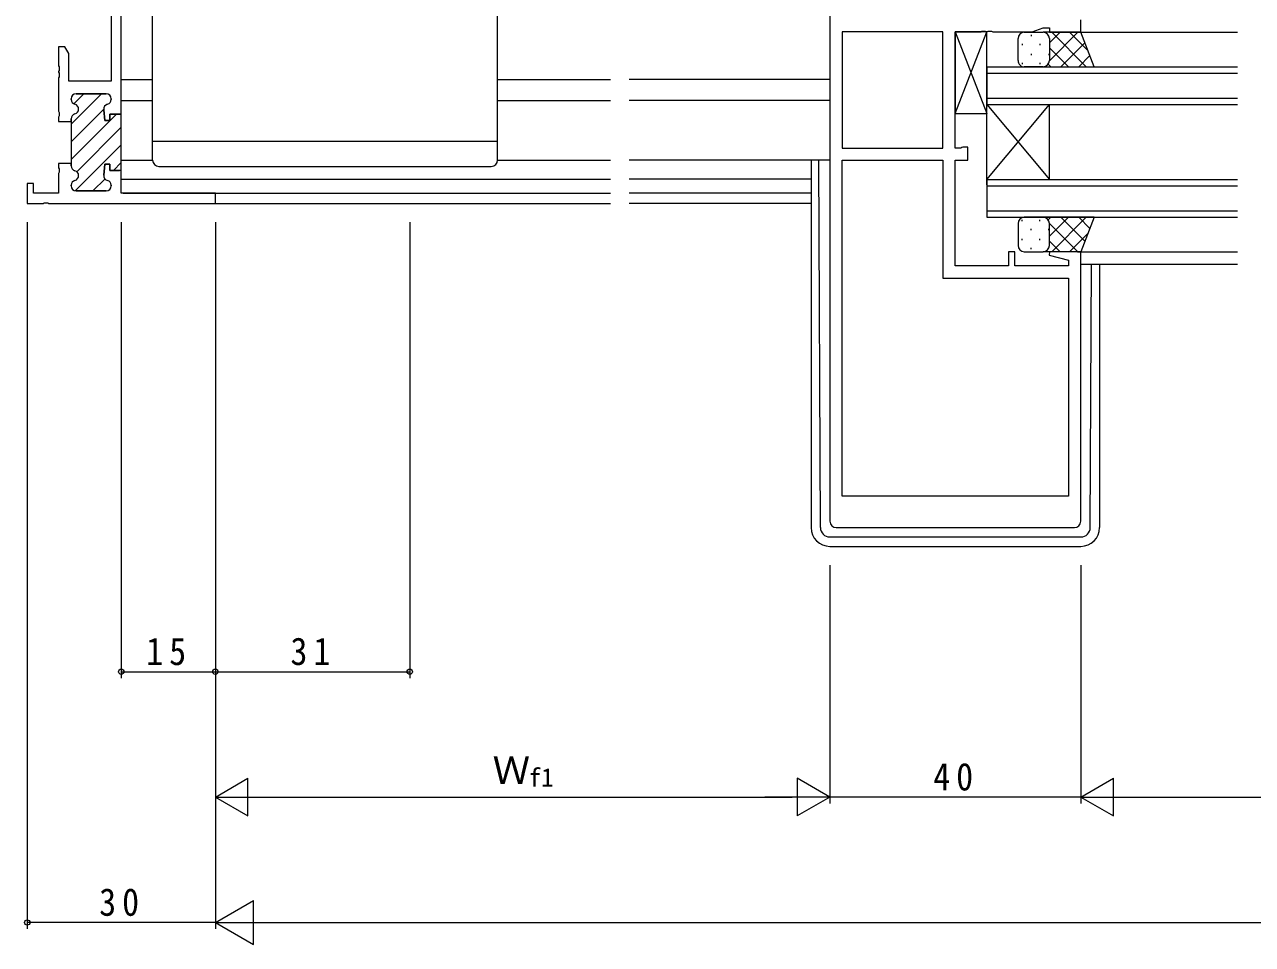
# Model space of a CAD drawing. Units: millimetres, scale not verified. Extents: x -841 to 746, y -594 to 534.
# Drawn here: x -336 to -140.2, y -375.2 to -228.5 of the extents above; entities that cross this region are included whole.
import ezdxf
from ezdxf.enums import TextEntityAlignment as Align

# ---------------------------------------------------------------- set-up
doc = ezdxf.new("R2010")
doc.units = ezdxf.units.MM
doc.header["$LTSCALE"] = 2
for name, color, linetype, lineweight in [('0-3_YKK_11', 7, 'Continuous', 9), ('0-4_YKK_12', 2, 'Continuous', 9), ('0-5_YKK_13', 4, 'Continuous', 9), ('0-7_YKK_D', 6, 'Continuous', 9)]:
    doc.layers.add(name, color=color, linetype=linetype, lineweight=lineweight)
doc.styles.add('ＭＳ ゴシック', font='')
doc.styles.get('ＭＳ ゴシック').set_extended_font_data('MS Gothic')

msp = doc.modelspace()

# ---------------------------------------------------------------- linework, layer by layer
at = {"layer": '0-3_YKK_11'}
for p, q in [((-322.207, -188.649), (-322.207, -237.519)), ((-207.577, -222.819), (-207.577, -307.719)), ((-320.577, -242.769), (-320.577, -225.019)), ((-175.308, -229.649), (-173.577, -229.019)), ((-173.577, -229.019), (-172.577, -229.019)), ((-172.577, -229.019), (-172.577, -229.719)), ((-167.577, -229.719), (-167.577, -227.719)), ((-189.577, -229.649), (-205.647, -229.649)), ((-205.647, -229.649), (-205.647, -248.189)), ((-205.647, -229.649), (-205.647, -248.189)), ((-189.577, -248.189), (-189.577, -229.649)), ((-187.577, -229.649), (-183.535, -229.649)), ((-187.577, -248.189), (-187.577, -229.649)), ((-183.535, -229.649), (-183.352, -229.529)), ((-183.352, -229.529), (-182.802, -229.529)), ((-182.802, -229.529), (-182.618, -229.649)), ((-182.618, -229.649), (-182.535, -229.649)), ((-182.535, -229.649), (-182.352, -229.529)), ((-182.352, -229.529), (-181.802, -229.529)), ((-181.802, -229.529), (-181.618, -229.649)), ((-181.618, -229.649), (-175.308, -229.649)), ((-172.577, -229.719), (-167.577, -229.719)), ((-330.577, -232.019), (-330.577, -235.061)), ((-329.577, -232.019), (-330.577, -232.019)), ((-328.947, -233.11), (-329.577, -232.019)), ((-328.947, -237.519), (-328.947, -233.11)), ((-330.577, -235.061), (-330.457, -235.244)), ((-330.457, -235.794), (-330.577, -235.977)), ((-330.577, -235.977), (-330.577, -236.061)), ((-330.577, -236.061), (-330.457, -236.244)), ((-330.457, -236.794), (-330.577, -236.977)), ((-330.457, -235.244), (-330.457, -235.794)), ((-330.457, -236.244), (-330.457, -236.794)), ((-330.577, -236.977), (-330.577, -242.311)), ((-322.207, -237.519), (-328.947, -237.519)), ((-328.577, -244.362), (-323.733, -239.519)), ((-328.577, -240.319), (-328.577, -240.42)), ((-328.577, -240.42), (-328.577, -240.319)), ((-328.163, -241.12), (-326.562, -239.519)), ((-322.977, -239.519), (-327.777, -239.519)), ((-327.777, -239.519), (-322.977, -239.519)), ((-322.177, -240.42), (-322.177, -240.319)), ((-322.177, -240.319), (-322.177, -240.42)), ((-330.577, -242.311), (-330.457, -242.494)), ((-330.457, -242.494), (-330.457, -243.044)), ((-328.577, -247.19), (-323.376, -241.99)), ((-328.577, -250.019), (-321.327, -242.769)), ((-323.177, -243.769), (-323.371, -242.059)), ((-323.371, -242.059), (-323.177, -243.769)), ((-322.377, -242.769), (-322.377, -243.769)), ((-320.577, -242.769), (-322.377, -242.769)), ((-322.377, -242.769), (-320.577, -242.769)), ((-322.377, -243.769), (-322.377, -242.769)), ((-320.577, -252.069), (-320.577, -242.769)), ((-320.577, -252.069), (-320.577, -242.769)), ((-330.457, -243.044), (-330.577, -243.227)), ((-330.577, -243.227), (-330.577, -243.919)), ((-330.577, -243.919), (-328.577, -243.919)), ((-328.577, -243.518), (-328.577, -243.919)), ((-328.577, -243.919), (-328.577, -243.518)), ((-328.577, -243.919), (-328.577, -250.619)), ((-322.377, -243.769), (-323.177, -243.769)), ((-323.177, -243.769), (-322.377, -243.769)), ((-327.675, -251.946), (-320.577, -244.847)), ((-327.909, -255.008), (-320.577, -247.676)), ((-205.647, -248.189), (-189.577, -248.189)), ((-186.704, -248.189), (-187.577, -248.189)), ((-186.54, -248.104), (-186.704, -248.189)), ((-186.377, -248.019), (-186.54, -248.104)), ((-185.577, -248.019), (-186.377, -248.019)), ((-185.577, -250.119), (-185.577, -248.019)), ((-330.577, -250.619), (-330.577, -251.311)), ((-328.577, -250.619), (-330.577, -250.619)), ((-328.577, -250.619), (-328.577, -251.02)), ((-328.577, -251.02), (-328.577, -250.619)), ((-321.841, -251.769), (-320.577, -250.504)), ((-205.647, -250.119), (-189.577, -250.119)), ((-205.647, -303.719), (-205.647, -250.119)), ((-205.647, -303.719), (-205.647, -250.119)), ((-189.577, -250.119), (-189.577, -268.919)), ((-187.577, -250.119), (-185.577, -250.119)), ((-187.577, -266.989), (-187.577, -250.119)), ((-330.577, -251.311), (-330.457, -251.494)), ((-330.457, -252.044), (-330.577, -252.227)), ((-330.577, -252.227), (-330.577, -255.389)), ((-330.457, -251.494), (-330.457, -252.044)), ((-323.371, -252.478), (-323.177, -250.769)), ((-323.177, -250.769), (-323.371, -252.478)), ((-323.177, -250.769), (-322.377, -250.769)), ((-322.377, -250.769), (-323.177, -250.769)), ((-322.377, -250.769), (-322.377, -251.769)), ((-322.377, -251.769), (-322.377, -250.769)), ((-322.377, -251.769), (-320.877, -251.769)), ((-320.577, -251.769), (-322.377, -251.769)), ((-320.577, -255.389), (-320.577, -251.769)), ((-335.577, -253.819), (-335.577, -257.019)), ((-334.577, -253.819), (-335.577, -253.819)), ((-334.577, -255.389), (-334.577, -253.819)), ((-328.577, -254.118), (-328.577, -254.219)), ((-328.577, -254.219), (-328.577, -254.118)), ((-325.091, -255.019), (-323.174, -253.101)), ((-322.177, -254.219), (-322.177, -254.118)), ((-322.177, -254.118), (-322.177, -254.219)), ((-330.577, -255.389), (-334.577, -255.389)), ((-327.777, -255.019), (-322.977, -255.019)), ((-322.977, -255.019), (-327.777, -255.019)), ((-305.577, -255.389), (-320.577, -255.389)), ((-305.577, -257.019), (-305.577, -255.389)), ((-335.577, -257.019), (-333.035, -257.019)), ((-333.035, -257.019), (-332.852, -256.899)), ((-332.852, -256.899), (-332.302, -256.899)), ((-332.302, -256.899), (-332.118, -257.019)), ((-332.118, -257.019), (-305.577, -257.019)), ((-332.118, -257.019), (-305.577, -257.019)), ((-179.077, -264.719), (-179.077, -266.989)), ((-178.077, -264.719), (-179.077, -264.719)), ((-178.077, -266.989), (-178.077, -264.719)), ((-172.537, -264.719), (-172.606, -265.241)), ((-172.606, -265.241), (-169.507, -266.072)), ((-167.577, -264.719), (-172.537, -264.719)), ((-169.507, -266.072), (-169.507, -266.989)), ((-167.577, -307.719), (-167.577, -264.719)), ((-179.077, -266.989), (-187.577, -266.989)), ((-169.507, -266.989), (-178.077, -266.989)), ((-189.577, -268.919), (-169.507, -268.919)), ((-169.507, -268.919), (-169.507, -303.719)), ((-169.507, -303.719), (-205.647, -303.719)), ((-206.577, -308.719), (-168.577, -308.719))]:
    msp.add_line(p, q, dxfattribs=at)
for centre, radius, start, end in [((-327.777, -240.319), 0.8, 90, 179.99998), ((-327.777, -240.319), 0.8, 90, 179.99998), ((-327.777, -240.42), 0.8, 180.00002, 255.52251), ((-327.777, -240.42), 0.8, 180.00002, 255.52251), ((-322.977, -240.319), 0.8, 0, 89.99998), ((-322.977, -240.319), 0.8, 0, 89.99998), ((-322.977, -240.42), 0.8, 284.47748, 359.99997), ((-322.977, -240.42), 0.8, 284.47748, 359.99997), ((-327.777, -243.518), 0.8, 104.47748, 179.99997), ((-327.777, -243.518), 0.8, 104.47748, 179.99997), ((-328.177, -241.969), 0.8, 284.47751, 75.52248), ((-328.177, -241.969), 0.8, 284.47751, 75.52248), ((-322.577, -241.969), 0.8, 104.47752, 186.50302), ((-322.577, -241.969), 0.8, 104.47752, 186.50302), ((-327.777, -251.02), 0.8, 180.00002, 255.52251), ((-327.777, -251.02), 0.8, 180.00002, 255.52251), ((-328.177, -252.569), 0.8, 284.47751, 75.52248), ((-328.177, -252.569), 0.8, 284.47751, 75.52248), ((-322.577, -252.569), 0.8, 173.49696, 255.52246), ((-322.577, -252.569), 0.8, 173.49696, 255.52246), ((-327.777, -254.118), 0.8, 104.47748, 179.99997), ((-327.777, -254.118), 0.8, 104.47748, 179.99997), ((-327.777, -254.219), 0.8, 180, 269.99998), ((-327.777, -254.219), 0.8, 180, 269.99998), ((-322.977, -254.219), 0.8, 270, 359.99998), ((-322.977, -254.219), 0.8, 270, 359.99998), ((-322.977, -254.118), 0.8, 0.00002, 75.52251), ((-322.977, -254.118), 0.8, 0.00002, 75.52251), ((-206.577, -307.719), 1, 180, 269.99998), ((-168.577, -307.719), 1, 270, 359.99998)]:
    msp.add_arc(centre, radius, start, end, dxfattribs=at)
at = {"layer": '0-4_YKK_12'}
for p, q in [((-168.077, -229.719), (-142.577, -229.719)), ((-182.577, -235.219), (-142.577, -235.218)), ((-182.577, -235.219), (-182.577, -241.219)), ((-182.577, -236.219), (-142.577, -236.218)), ((-320.577, -237.219), (-315.577, -237.219)), ((-260.577, -237.219), (-242.576, -237.219)), ((-207.577, -237.219), (-239.576, -237.219)), ((-320.577, -240.619), (-315.577, -240.619)), ((-260.577, -240.619), (-242.576, -240.619)), ((-207.577, -240.619), (-239.576, -240.619)), ((-182.577, -240.219), (-142.577, -240.218)), ((-182.577, -241.219), (-142.577, -241.218)), ((-182.577, -241.219), (-172.577, -253.219)), ((-182.577, -253.219), (-172.577, -241.219)), ((-182.577, -254.019), (-182.577, -241.219)), ((-172.577, -253.219), (-172.577, -241.219)), ((-320.577, -253.119), (-242.576, -253.119)), ((-210.577, -253.119), (-239.576, -253.119)), ((-182.577, -253.219), (-142.577, -253.218)), ((-182.577, -253.219), (-182.577, -259.219)), ((-182.577, -254.219), (-142.577, -254.218)), ((-320.277, -255.389), (-242.576, -255.389)), ((-210.577, -255.389), (-239.576, -255.389)), ((-305.877, -257.019), (-242.576, -257.019)), ((-210.577, -257.019), (-239.576, -257.019)), ((-182.577, -258.219), (-142.577, -258.218)), ((-182.577, -259.219), (-142.577, -259.218)), ((-168.077, -264.719), (-142.577, -264.719)), ((-167.577, -266.719), (-142.577, -266.719))]:
    msp.add_line(p, q, dxfattribs=at)
at = {"layer": '0-5_YKK_13'}
for p, q in [((-320.577, -250.119), (-320.577, -226.619)), ((-315.577, -250.119), (-315.577, -226.619)), ((-260.577, -250.119), (-260.577, -226.619)), ((-187.577, -229.649), (-187.577, -242.649)), ((-182.577, -229.649), (-187.577, -229.649)), ((-187.577, -229.649), (-182.577, -242.649)), ((-187.577, -242.649), (-182.577, -229.649)), ((-182.577, -242.649), (-182.577, -229.649)), ((-177.577, -234.219), (-177.577, -230.719)), ((-177.577, -234.219), (-177.577, -230.719)), ((-176.577, -229.719), (-173.577, -229.719)), ((-176.577, -229.719), (-173.577, -229.719)), ((-175.497, -230.139), (-175.497, -230.339)), ((-167.577, -229.719), (-173.577, -229.719)), ((-172.667, -230.304), (-172.667, -230.339)), ((-172.577, -231.411), (-170.885, -229.719)), ((-172.577, -230.719), (-172.577, -234.219)), ((-172.577, -230.719), (-172.577, -233.819)), ((-172.577, -230.719), (-172.577, -233.819)), ((-172.533, -234.196), (-168.056, -229.719)), ((-172.208, -229.719), (-166.708, -235.219)), ((-169.38, -229.719), (-166.414, -232.685)), ((-165.42, -235.219), (-167.577, -229.719)), ((-176.912, -231.554), (-176.912, -231.754)), ((-174.082, -231.554), (-174.082, -231.754)), ((-172.577, -232.179), (-169.537, -235.219)), ((-170.728, -235.219), (-166.915, -231.406)), ((-176.912, -234.584), (-176.912, -234.784)), ((-175.497, -233.169), (-175.497, -233.369)), ((-174.082, -234.584), (-174.082, -234.784)), ((-172.772, -234.812), (-172.365, -235.219)), ((-172.667, -233.169), (-172.667, -233.369)), ((-167.9, -235.219), (-166.119, -233.438)), ((-173.577, -235.219), (-176.577, -235.219)), ((-173.577, -235.219), (-176.577, -235.219)), ((-173.577, -235.219), (-165.577, -235.219)), ((-173.556, -235.219), (-173.555, -235.218)), ((-187.577, -242.649), (-182.577, -242.649)), ((-315.577, -247.079), (-260.577, -247.079)), ((-320.577, -250.118), (-315.577, -250.118)), ((-260.577, -250.118), (-242.576, -250.118)), ((-207.577, -250.118), (-239.576, -250.118)), ((-210.577, -250.118), (-210.577, -308.716)), ((-209.084, -308.724), (-209.367, -250.118)), ((-314.577, -251.119), (-261.577, -251.119)), ((-177.577, -260.219), (-177.577, -263.719)), ((-176.912, -259.854), (-176.912, -259.654)), ((-173.577, -259.219), (-176.577, -259.219)), ((-174.082, -259.854), (-174.082, -259.654)), ((-165.42, -259.219), (-173.577, -259.219)), ((-173.556, -259.219), (-173.555, -259.22)), ((-172.772, -259.625), (-172.365, -259.219)), ((-172.577, -262.259), (-169.537, -259.219)), ((-172.577, -263.719), (-172.577, -260.219)), ((-172.533, -260.242), (-168.056, -264.719)), ((-172.208, -264.719), (-166.708, -259.219)), ((-170.728, -259.219), (-166.915, -263.032)), ((-167.9, -259.219), (-166.119, -261)), ((-165.42, -259.219), (-167.577, -264.719)), ((-175.497, -261.269), (-175.497, -261.069)), ((-172.667, -261.269), (-172.667, -261.069)), ((-169.38, -264.719), (-166.414, -261.753)), ((-176.912, -262.884), (-176.912, -262.684)), ((-175.497, -264.299), (-175.497, -264.099)), ((-174.082, -262.884), (-174.082, -262.684)), ((-172.667, -264.133), (-172.667, -264.099)), ((-172.577, -263.027), (-170.885, -264.719)), ((-176.577, -264.719), (-173.577, -264.719)), ((-167.577, -264.719), (-173.577, -264.719)), ((-166.069, -308.724), (-165.866, -266.719)), ((-164.577, -266.719), (-164.577, -308.716)), ((-207.584, -310.216), (-167.569, -310.216)), ((-207.577, -311.716), (-167.577, -311.716))]:
    msp.add_line(p, q, dxfattribs=at)
for centre, radius, start, end in [((-176.577, -230.719), 1, 89.99989, 179.99989), ((-176.577, -230.719), 1, 89.99989, 179.99989), ((-173.577, -230.719), 1, 359.99989, 89.99989), ((-173.577, -230.719), 1, 359.99989, 89.99989), ((-173.577, -230.719), 1, 359.99989, 89.99989), ((-176.577, -234.219), 1, 179.99989, 269.99989), ((-176.577, -234.219), 1, 179.99988, 269.99989), ((-173.577, -234.219), 1, 269.99989, 359.99989), ((-314.577, -250.119), 1, 180, 270), ((-261.577, -250.119), 1, 270, 0), ((-176.577, -260.219), 1, 90.00009, 180.00009), ((-173.577, -260.219), 1, 0.00011, 90.00009), ((-176.577, -263.719), 1, 180.00009, 270.00009), ((-173.577, -263.719), 1, 270.00009, 0.00009), ((-207.577, -308.716), 3, 180, 270), ((-207.584, -308.716), 1.5, 180.27722, 270), ((-167.577, -308.716), 3, 270, 0), ((-167.569, -308.716), 1.5, 270, 359.72276)]:
    msp.add_arc(centre, radius, start, end, dxfattribs=at)
at = {"layer": '0-7_YKK_D'}
for p, q in [((-335.577, -260.019), (-335.577, -372.716)), ((-320.577, -260.019), (-320.577, -332.716)), ((-305.577, -260.019), (-305.577, -332.716)), ((-305.577, -260.019), (-305.577, -372.716)), ((-305.577, -260.019), (-305.577, -372.716)), ((-305.577, -260.019), (-305.577, -332.716)), ((-274.577, -260.019), (-274.577, -332.716)), ((-305.577, -314.716), (-305.577, -352.716)), ((-207.577, -314.716), (-207.577, -352.716)), ((-207.577, -314.716), (-207.577, -352.716)), ((-167.577, -314.716), (-167.577, -352.716)), ((-167.577, -314.716), (-167.577, -352.716)), ((-320.577, -331.716), (-305.577, -331.716)), ((-305.577, -331.716), (-274.577, -331.716)), ((-305.577, -351.716), (-300.38, -348.716)), ((-300.38, -354.716), (-300.38, -348.716)), ((-212.773, -348.716), (-212.773, -354.716)), ((-207.577, -351.716), (-212.773, -348.716)), ((-167.577, -351.716), (-162.38, -348.716)), ((-162.38, -354.716), (-162.38, -348.716)), ((-305.577, -351.716), (-295.184, -351.716)), ((-305.577, -351.716), (-300.38, -354.716)), ((-299.577, -351.716), (-213.577, -351.716)), ((-207.577, -351.716), (-217.969, -351.716)), ((-207.577, -351.716), (-212.773, -354.716)), ((-167.577, -351.716), (-207.577, -351.716)), ((-167.577, -351.716), (-157.184, -351.716)), ((-167.577, -351.716), (-162.38, -354.716)), ((-161.577, -351.716), (37.423, -351.716)), ((-305.577, -371.716), (-299.514, -368.216)), ((-299.514, -375.216), (-299.514, -368.216)), ((-305.577, -371.716), (-335.577, -371.716)), ((-305.577, -371.716), (-293.452, -371.716)), ((-305.577, -371.716), (-299.514, -375.216)), ((-298.577, -371.716), (174.423, -371.716))]:
    msp.add_line(p, q, dxfattribs=at)
for centre in [(-320.577, -331.716), (-305.577, -331.716), (-305.577, -331.716), (-274.577, -331.716), (-335.577, -371.716)]:
    msp.add_circle(centre, 0.425, dxfattribs=at)

# ---------------------------------------------------------------- texts
at = {"layer": '0-7_YKK_D', "color": 7, "style": 'ＭＳ ゴシック'}
msp.add_text('Ｗ', height=4.399, dxfattribs=at).set_placement((-261.377, -350.916), align=Align.BOTTOM_LEFT)
at = {"layer": '0-7_YKK_D', "color": 4, "style": 'ＭＳ ゴシック'}
msp.add_text('f1', height=2.933, dxfattribs=at).set_placement((-255.617, -350.916), align=Align.BOTTOM_LEFT)
at = {"layer": '0-7_YKK_D', "color": 7, "char_height": 4.399, "attachment_point": 7, "style": 'ＭＳ ゴシック'}
for s, insert in [('\\T1.36;\\W0.9;15', (-316.597, -330.716)), ('\\T1.36;\\W0.9;31', (-293.597, -330.716)), ('\\T1.36;\\W0.9;40', (-191.097, -350.716)), ('\\T1.36;\\W0.9;30', (-324.097, -370.716))]:
    msp.add_mtext(s, dxfattribs=dict(at, insert=insert))

doc.saveas('drawing.dxf')
